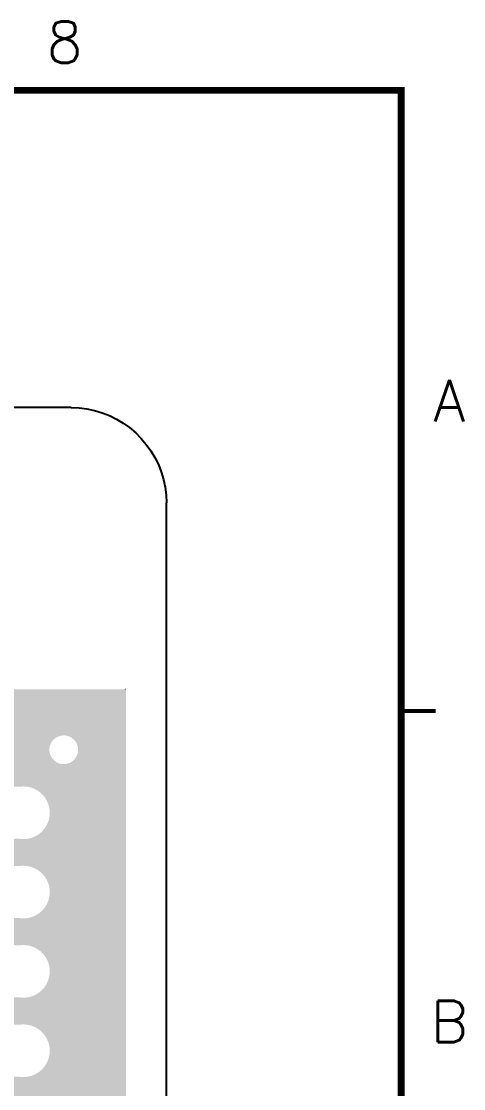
# Model space of a CAD drawing. Extents: x 295 to 953, y 10 to 290.
# Drawn here: x 854.5 to 886.5, y 212.6 to 290 of the extents above; entities that cross this region are included whole.
import ezdxf
from ezdxf.enums import TextEntityAlignment as Align

# ---------------------------------------------------------------- set-up
doc = ezdxf.new("R2010")
doc.units = 0
doc.header["$LTSCALE"] = 5
doc.header["$MEASUREMENT"] = 0
doc.layers.get('0').update_dxf_attribs({"linetype": 'CONTINUOUS', "lineweight": 25})
for name, color, linetype in [('PWR', 7, 'CONTINUOUS'), ('문자', 4, 'CONTINUOUS'), ('테두리', 3, 'CONTINUOUS')]:
    doc.layers.add(name, color=color, linetype=linetype)
doc.styles.get("Standard").update_dxf_attribs({"font": 'simplex.shx'})

# ---------------------------------------------------------------- blocks, each defined once
blk = doc.blocks.new('C')
at = {"layer": '테두리'}
blk.add_line((405, 285), (405, 15), dxfattribs=at)
for points, const_width in [([(15, 285), (15, 15), (405, 15), (405, 285), (15, 285)], 0.5), ([(407.5, 240), (405, 240)], 0.3)]:
    blk.add_lwpolyline(points, dxfattribs=dict(at, const_width=const_width))
at = {"layer": '문자'}
for s, p in [('8', (380.625, 288.5)), ('A', (408.5, 262.5)), ('B', (408.5, 217.5))]:
    blk.add_text(s, height=3, dxfattribs=at).set_placement(p, align=Align.MIDDLE)

msp = doc.modelspace()

# ---------------------------------------------------------------- linework, layer by layer
at = {"layer": 'PWR'}
for p, q in [((858.075, 262), (515.377, 262)), ((858.075, 262), (858.647, 261.976)), ((858.647, 261.976), (859.208, 261.9)), ((859.208, 261.9), (859.769, 261.783)), ((859.769, 261.783), (860.318, 261.626)), ((860.318, 261.626), (860.844, 261.415)), ((860.844, 261.415), (861.358, 261.164)), ((861.358, 261.164), (861.848, 260.872)), ((861.848, 260.872), (862.31, 260.545)), ((862.31, 260.545), (862.748, 260.171)), ((862.748, 260.171), (863.151, 259.768)), ((863.151, 259.768), (863.519, 259.336)), ((863.519, 259.336), (863.852, 258.868)), ((863.852, 258.868), (864.144, 258.383)), ((864.144, 258.383), (864.396, 257.869)), ((864.396, 257.869), (864.6, 257.338)), ((864.6, 257.338), (864.764, 256.789)), ((864.764, 256.789), (864.88, 256.234)), ((864.88, 256.234), (864.951, 255.667)), ((864.951, 255.667), (864.974, 255.094)), ((864.974, 84.899), (864.974, 255.094))]:
    msp.add_line(p, q, dxfattribs=at)
for points in [[(819.71, 238.237), (819.71, 241.576), (862.053, 238.237), (862.053, 241.576)], [(861.889, 241.576), (861.945, 241.587), (862.053, 241.576), (862.053, 241.587)], [(861.945, 241.587), (862.051, 241.631), (862.053, 241.587), (862.053, 241.631)], [(862.051, 241.631), (862.052, 241.631), (862.053, 241.631), (862.052, 241.631)], [(846.675, 238.233), (846.583, 238.237), (857.499, 238.233), (857.537, 238.237)], [(846.773, 238.214), (846.675, 238.233), (857.318, 238.214), (857.499, 238.233)], [(846.891, 238.191), (846.773, 238.214), (857.247, 238.191), (857.318, 238.214)], [(846.998, 238.145), (846.891, 238.191), (857.108, 238.145), (857.247, 238.191)], [(847.094, 238.104), (846.998, 238.145), (857.038, 238.104), (857.108, 238.145)], [(847.192, 238.034), (847.094, 238.104), (856.918, 238.034), (857.038, 238.104)], [(847.274, 237.976), (847.192, 238.034), (856.855, 237.976), (856.918, 238.034)], [(847.357, 237.885), (847.274, 237.976), (856.756, 237.885), (856.855, 237.976)], [(847.423, 237.813), (847.357, 237.885), (856.705, 237.813), (856.756, 237.885)], [(847.486, 237.705), (847.423, 237.813), (856.628, 237.705), (856.705, 237.813)], [(847.534, 237.623), (847.486, 237.705), (856.593, 237.623), (856.628, 237.705)], [(847.574, 237.503), (847.534, 237.623), (856.541, 237.503), (856.593, 237.623)], [(857.629, 238.233), (857.537, 238.237), (862.053, 238.233), (862.053, 238.237)], [(857.845, 238.191), (857.629, 238.233), (862.053, 238.191), (862.053, 238.233)], [(858.048, 238.104), (857.845, 238.191), (862.053, 238.104), (862.053, 238.191)], [(858.227, 237.976), (858.048, 238.104), (862.053, 237.976), (862.053, 238.104)], [(858.376, 237.813), (858.227, 237.976), (862.053, 237.813), (862.053, 237.976)], [(858.488, 237.623), (858.376, 237.813), (862.053, 237.623), (862.053, 237.813)], [(858.557, 237.414), (858.488, 237.623), (862.053, 237.414), (862.053, 237.623)], [(847.492, 236.684), (847.528, 236.766), (856.634, 236.684), (856.586, 236.766)], [(847.528, 236.766), (847.58, 236.886), (856.586, 236.766), (856.547, 236.886)], [(847.603, 237.414), (847.574, 237.503), (856.523, 237.414), (856.541, 237.503)], [(847.58, 236.886), (847.597, 236.975), (856.547, 236.886), (856.518, 236.975)], [(847.597, 236.975), (847.622, 237.103), (856.518, 236.975), (856.504, 237.103)], [(847.616, 237.286), (847.603, 237.414), (856.498, 237.286), (856.523, 237.414)], [(847.626, 237.195), (847.616, 237.286), (856.494, 237.195), (856.498, 237.286)], [(847.622, 237.103), (847.626, 237.195), (856.504, 237.103), (856.494, 237.195)], [(858.446, 236.684), (858.533, 236.886), (862.053, 236.684), (862.053, 236.886)], [(858.533, 236.886), (858.576, 237.103), (862.053, 236.886), (862.053, 237.103)], [(858.58, 237.195), (858.557, 237.414), (862.053, 237.195), (862.053, 237.414)], [(858.576, 237.103), (858.58, 237.195), (862.053, 237.103), (862.053, 237.195)], [(819.71, 234.536), (819.71, 236.152), (862.053, 234.536), (862.053, 236.152)], [(846.583, 236.152), (846.621, 236.156), (857.537, 236.152), (857.445, 236.156)], [(846.621, 236.156), (846.803, 236.175), (857.445, 236.156), (857.347, 236.175)], [(846.803, 236.175), (846.873, 236.198), (857.347, 236.175), (857.229, 236.198)], [(846.873, 236.198), (847.012, 236.244), (857.229, 236.198), (857.123, 236.244)], [(847.012, 236.244), (847.083, 236.285), (857.123, 236.244), (857.026, 236.285)], [(847.083, 236.285), (847.202, 236.355), (857.026, 236.285), (856.928, 236.355)], [(847.202, 236.355), (847.265, 236.413), (856.928, 236.355), (856.847, 236.413)], [(847.265, 236.413), (847.365, 236.504), (856.847, 236.413), (856.763, 236.504)], [(847.365, 236.504), (847.416, 236.576), (856.763, 236.504), (856.698, 236.576)], [(847.416, 236.576), (847.492, 236.684), (856.698, 236.576), (856.634, 236.684)], [(857.537, 236.152), (857.756, 236.175), (862.053, 236.152), (862.053, 236.175)], [(857.756, 236.175), (857.966, 236.244), (862.053, 236.175), (862.053, 236.244)], [(857.966, 236.244), (858.156, 236.355), (862.053, 236.244), (862.053, 236.355)], [(858.156, 236.355), (858.319, 236.504), (862.053, 236.355), (862.053, 236.504)], [(858.319, 236.504), (858.446, 236.684), (862.053, 236.504), (862.053, 236.684)], [(819.71, 234.513), (819.71, 234.536), (854.318, 234.513), (854.616, 234.536)], [(854.926, 234.511), (854.616, 234.536), (862.053, 234.511), (862.053, 234.536)], [(855.215, 234.44), (854.926, 234.511), (862.053, 234.44), (862.053, 234.511)], [(855.491, 234.324), (855.215, 234.44), (862.053, 234.324), (862.053, 234.44)], [(855.745, 234.167), (855.491, 234.324), (862.053, 234.167), (862.053, 234.324)], [(855.971, 233.973), (855.745, 234.167), (862.053, 233.973), (862.053, 234.167)], [(856.164, 233.745), (855.971, 233.973), (862.053, 233.745), (862.053, 233.973)], [(856.32, 233.49), (856.164, 233.745), (862.053, 233.49), (862.053, 233.745)], [(856.434, 233.214), (856.32, 233.49), (862.053, 233.214), (862.053, 233.49)], [(856.503, 232.924), (856.434, 233.214), (862.053, 232.924), (862.053, 233.214)], [(856.526, 232.626), (856.503, 232.924), (862.053, 232.626), (862.053, 232.924)], [(856.43, 232.027), (856.501, 232.317), (862.053, 232.027), (862.053, 232.317)], [(856.501, 232.317), (856.526, 232.626), (862.053, 232.317), (862.053, 232.626)], [(855.963, 231.271), (856.157, 231.497), (862.053, 231.271), (862.053, 231.497)], [(856.157, 231.497), (856.314, 231.751), (862.053, 231.497), (862.053, 231.751)], [(856.314, 231.751), (856.43, 232.027), (862.053, 231.751), (862.053, 232.027)], [(847.214, 230.716), (847.179, 230.741), (854.616, 230.716), (854.307, 230.741)], [(847.274, 230.674), (847.214, 230.716), (862.053, 230.674), (862.053, 230.716)], [(847.423, 230.511), (847.274, 230.674), (862.053, 230.511), (862.053, 230.674)], [(854.616, 230.716), (854.914, 230.739), (862.053, 230.716), (862.053, 230.739)], [(854.914, 230.739), (855.204, 230.808), (862.053, 230.739), (862.053, 230.808)], [(855.204, 230.808), (855.48, 230.922), (862.053, 230.808), (862.053, 230.922)], [(855.48, 230.922), (855.735, 231.078), (862.053, 230.922), (862.053, 231.078)], [(855.735, 231.078), (855.963, 231.271), (862.053, 231.078), (862.053, 231.271)], [(847.534, 230.321), (847.423, 230.511), (862.053, 230.321), (862.053, 230.511)], [(847.603, 230.111), (847.534, 230.321), (862.053, 230.111), (862.053, 230.321)], [(847.58, 229.584), (847.622, 229.8), (862.053, 229.584), (862.053, 229.8)], [(847.626, 229.892), (847.603, 230.111), (862.053, 229.892), (862.053, 230.111)], [(847.622, 229.8), (847.626, 229.892), (862.053, 229.8), (862.053, 229.892)], [(847.012, 228.941), (847.202, 229.053), (862.053, 228.941), (862.053, 229.053)], [(847.202, 229.053), (847.365, 229.202), (862.053, 229.053), (862.053, 229.202)], [(847.365, 229.202), (847.492, 229.381), (862.053, 229.202), (862.053, 229.381)], [(847.492, 229.381), (847.58, 229.584), (862.053, 229.381), (862.053, 229.584)], [(819.71, 228.795), (819.71, 228.849), (862.053, 228.795), (862.053, 228.849)], [(819.71, 228.794), (819.71, 228.795), (862.053, 228.794), (862.053, 228.795)], [(819.717, 228.788), (819.71, 228.794), (862.053, 228.788), (862.053, 228.794)], [(819.74, 228.765), (819.717, 228.788), (854.318, 228.765), (854.616, 228.788)], [(846.583, 228.849), (846.803, 228.873), (862.053, 228.849), (862.053, 228.873)], [(846.803, 228.873), (847.012, 228.941), (862.053, 228.873), (862.053, 228.941)], [(854.926, 228.763), (854.616, 228.788), (862.053, 228.763), (862.053, 228.788)], [(855.215, 228.691), (854.926, 228.763), (862.053, 228.691), (862.053, 228.763)], [(855.491, 228.576), (855.215, 228.691), (862.053, 228.576), (862.053, 228.691)], [(855.745, 228.419), (855.491, 228.576), (862.053, 228.419), (862.053, 228.576)], [(855.971, 228.224), (855.745, 228.419), (862.053, 228.224), (862.053, 228.419)], [(856.164, 227.997), (855.971, 228.224), (862.053, 227.997), (862.053, 228.224)], [(856.32, 227.742), (856.164, 227.997), (862.053, 227.742), (862.053, 227.997)], [(856.434, 227.466), (856.32, 227.742), (862.053, 227.466), (862.053, 227.742)], [(856.503, 227.175), (856.434, 227.466), (862.053, 227.175), (862.053, 227.466)], [(856.501, 226.568), (856.526, 226.878), (862.053, 226.568), (862.053, 226.878)], [(856.526, 226.878), (856.503, 227.175), (862.053, 226.878), (862.053, 227.175)], [(856.157, 225.749), (856.314, 226.003), (862.053, 225.749), (862.053, 226.003)], [(856.314, 226.003), (856.43, 226.278), (862.053, 226.003), (862.053, 226.278)], [(856.43, 226.278), (856.501, 226.568), (862.053, 226.278), (862.053, 226.568)], [(855.204, 225.06), (855.48, 225.174), (862.053, 225.06), (862.053, 225.174)], [(855.48, 225.174), (855.735, 225.329), (862.053, 225.174), (862.053, 225.329)], [(855.735, 225.329), (855.963, 225.522), (862.053, 225.329), (862.053, 225.522)], [(855.963, 225.522), (856.157, 225.749), (862.053, 225.522), (862.053, 225.749)], [(840.887, 224.967), (840.887, 224.992), (854.616, 224.967), (854.307, 224.992)], [(840.887, 223.039), (840.887, 224.967), (862.053, 223.039), (862.053, 224.967)], [(854.616, 224.967), (854.914, 224.991), (862.053, 224.967), (862.053, 224.991)], [(854.914, 224.991), (855.204, 225.06), (862.053, 224.991), (862.053, 225.06)], [(840.887, 223.016), (840.887, 223.039), (854.318, 223.016), (854.616, 223.039)], [(854.926, 223.014), (854.616, 223.039), (862.053, 223.014), (862.053, 223.039)], [(855.215, 222.943), (854.926, 223.014), (862.053, 222.943), (862.053, 223.014)], [(855.491, 222.827), (855.215, 222.943), (862.053, 222.827), (862.053, 222.943)], [(855.745, 222.67), (855.491, 222.827), (862.053, 222.67), (862.053, 222.827)], [(855.971, 222.476), (855.745, 222.67), (862.053, 222.476), (862.053, 222.67)], [(856.164, 222.248), (855.971, 222.476), (862.053, 222.248), (862.053, 222.476)], [(856.32, 221.993), (856.164, 222.248), (862.053, 221.993), (862.053, 222.248)], [(856.434, 221.717), (856.32, 221.993), (862.053, 221.717), (862.053, 221.993)], [(856.503, 221.427), (856.434, 221.717), (862.053, 221.427), (862.053, 221.717)], [(856.526, 221.129), (856.503, 221.427), (862.053, 221.129), (862.053, 221.427)], [(856.314, 220.254), (856.43, 220.53), (862.053, 220.254), (862.053, 220.53)], [(856.43, 220.53), (856.501, 220.82), (862.053, 220.53), (862.053, 220.82)], [(856.501, 220.82), (856.526, 221.129), (862.053, 220.82), (862.053, 221.129)], [(855.735, 219.581), (855.963, 219.774), (862.053, 219.581), (862.053, 219.774)], [(855.963, 219.774), (856.157, 220), (862.053, 219.774), (862.053, 220)], [(856.157, 220), (856.314, 220.254), (862.053, 220), (862.053, 220.254)], [(840.887, 219.219), (840.887, 219.244), (854.616, 219.219), (854.307, 219.244)], [(840.887, 217.285), (840.887, 219.219), (862.053, 217.285), (862.053, 219.219)], [(854.616, 219.219), (854.914, 219.242), (862.053, 219.219), (862.053, 219.242)], [(854.914, 219.242), (855.204, 219.311), (862.053, 219.242), (862.053, 219.311)], [(855.204, 219.311), (855.48, 219.425), (862.053, 219.311), (862.053, 219.425)], [(855.48, 219.425), (855.735, 219.581), (862.053, 219.425), (862.053, 219.581)], [(840.887, 217.262), (840.887, 217.285), (854.318, 217.262), (854.616, 217.285)], [(854.926, 217.26), (854.616, 217.285), (862.053, 217.26), (862.053, 217.285)], [(855.215, 217.188), (854.926, 217.26), (862.053, 217.188), (862.053, 217.26)], [(855.491, 217.073), (855.215, 217.188), (862.053, 217.073), (862.053, 217.188)], [(855.745, 216.916), (855.491, 217.073), (862.053, 216.916), (862.053, 217.073)], [(855.971, 216.721), (855.745, 216.916), (862.053, 216.721), (862.053, 216.916)], [(856.164, 216.494), (855.971, 216.721), (862.053, 216.494), (862.053, 216.721)], [(856.32, 216.239), (856.164, 216.494), (862.053, 216.239), (862.053, 216.494)], [(856.434, 215.963), (856.32, 216.239), (862.053, 215.963), (862.053, 216.239)], [(856.503, 215.672), (856.434, 215.963), (862.053, 215.672), (862.053, 215.963)], [(856.501, 215.065), (856.526, 215.375), (862.053, 215.065), (862.053, 215.375)], [(856.526, 215.375), (856.503, 215.672), (862.053, 215.375), (862.053, 215.672)], [(856.157, 214.246), (856.314, 214.5), (862.053, 214.246), (862.053, 214.5)], [(856.314, 214.5), (856.43, 214.775), (862.053, 214.5), (862.053, 214.775)], [(856.43, 214.775), (856.501, 215.065), (862.053, 214.775), (862.053, 215.065)], [(854.914, 213.488), (855.204, 213.557), (862.053, 213.488), (862.053, 213.557)], [(855.204, 213.557), (855.48, 213.671), (862.053, 213.557), (862.053, 213.671)], [(855.48, 213.671), (855.735, 213.826), (862.053, 213.671), (862.053, 213.826)], [(855.735, 213.826), (855.963, 214.02), (862.053, 213.826), (862.053, 214.02)], [(855.963, 214.02), (856.157, 214.246), (862.053, 214.02), (862.053, 214.246)], [(840.887, 213.464), (840.887, 213.49), (854.616, 213.464), (854.307, 213.49)], [(840.887, 211.536), (840.887, 213.464), (862.053, 211.536), (862.053, 213.464)], [(854.616, 213.464), (854.914, 213.488), (862.053, 213.464), (862.053, 213.488)]]:
    msp.add_solid(points, dxfattribs=at)

# ---------------------------------------------------------------- block references
msp.add_blockref('C', (476.978, 0))

doc.saveas('drawing.dxf')
